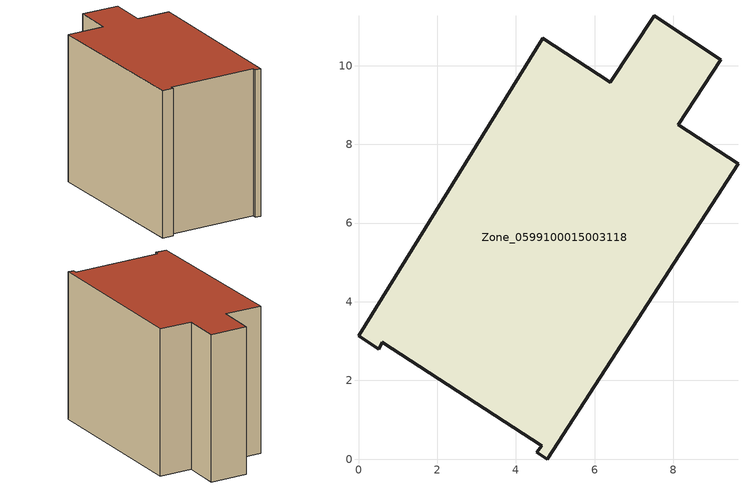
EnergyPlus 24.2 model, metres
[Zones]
Zone_0599100015003118
 floor ground (C_G): 4.53,0.17 4.65,0.34 0.61,2.97 0.52,2.8 0,3.13 4.68,10.7 6.4,9.58 7.51,11.27 9.21,10.15 8.13,8.49 9.65,7.5 4.79,0 z0.85
 wall outside (C_F): 8.13,8.49 9.21,10.15 7.51,11.27 6.4,9.58 4.68,10.7 0,3.13 0.52,2.8 0.61,2.97 4.65,0.34 4.53,0.17 4.79,0 9.65,7.5 8.13,8.49 z0.85:8.82
 roof outside (C_R): 4.65,0.34 4.53,0.17 4.79,0 9.65,7.5 8.13,8.49 9.21,10.15 7.51,11.27 6.4,9.58 4.68,10.7 0,3.13 0.52,2.8 0.61,2.97 z8.82
[BUILDING]
Pand.0599100015003118: North Axis=0; Terrain=City; Loads Convergence Tolerance Value=0.04; Temperature Convergence Tolerance Value=0.4; Solar Distribution=FullExterior; Maximum Number of Warmup Days=25; Minimum Number of Warmup Days=1
[Site:Location]
Rotterdam.The.Hague.AP_ZH_NLD Design_Conditions: Latitude=51.96; Longitude=4.45; Time Zone=1; Elevation=-4.5
[SITE:GROUNDTEMPERATURE:BUILDINGSURFACE]
18, 18, 18, 18, 18, 18, 18, 18, 18, 18, 18, 18
[MATERIAL] Thermal Absorptance=0.9; Solar Absorptance=0.7; Visible Absorptance=0.7
Name | Roughness | Thickness | Conductivity | Density | Specific Heat
G.TI.1965-1974 | MediumSmooth | 0.15 | 0.882353 | 540 | 1210
F.TI.1965-1974 | Rough | 0.3 | 0.697674 | 1920 | 840
R.TI.1965-1974 | MediumRough | 0.2 | 0.232558 | 1500 | 1000
[CONSTRUCTION]
C_G: G.TI.1965-1974
C_F: F.TI.1965-1974
C_R: R.TI.1965-1974
[ZONE]
Zone_0599100015003118: Type=1; Multiplier=1; Ceiling Height=Autocalculate; Volume=Autocalculate; Floor Area=autocalculate; Part of Total Floor Area=Yes
[ZONEINFILTRATION:DESIGNFLOWRATE]
Infil_Zone_0599100015003118: Zone or ZoneList or Space or SpaceList=Zone_0599100015003118; Schedule=AlwaysOn; Design Flow Rate Calculation Method=Flow/Area; Flow Rate per Floor Area=0.003; Constant Term Coefficient=1; Temperature Term Coefficient=0; Velocity Term Coefficient=0; Velocity Squared Term Coefficient=0
[HVACTEMPLATE:ZONE:IDEALLOADSAIRSYSTEM]
Zone_0599100015003118: Maximum Heating Supply Air Temperature=50; Minimum Cooling Supply Air Temperature=13; Maximum Heating Supply Air Humidity Ratio=0.0156; Minimum Cooling Supply Air Humidity Ratio=0.0077; Heating Limit=NoLimit; Cooling Limit=NoLimit; Dehumidification Control Type=ConstantSensibleHeatRatio; Cooling Sensible Heat Ratio=0.7; Dehumidification Setpoint=60; Humidification Control Type=None; Humidification Setpoint=30; Outdoor Air Method=None; Outdoor Air Flow Rate per Person=0.00944; Outdoor Air Flow Rate per Zone Floor Area=0; Outdoor Air Flow Rate per Zone=0; Demand Controlled Ventilation Type=None; Outdoor Air Economizer Type=NoEconomizer; Heat Recovery Type=None; Sensible Heat Recovery Effectiveness=0.7; Latent Heat Recovery Effectiveness=0.65
[ZONECONTROL:THERMOSTAT]
ThermostatControl_Zone_0599100015003118: Zone or ZoneList=Zone_0599100015003118; Control Type Schedule=DualSetpointControlType; Control 1=Thermostat_Zone_0599100015003118; Temperature Difference Between Cutout And Setpoint=0
[THERMOSTATSETPOINT:DUALSETPOINT]
Thermostat_Zone_0599100015003118: Heating Setpoint Temperature Schedule=HeatingSetpoint_Zone_0599100015003118; Cooling Setpoint Temperature Schedule=CoolingSetpoint_Zone_0599100015003118
[SCHEDULE:COMPACT]
HeatingSetpoint_Zone_0599100015003118: Through: 12/31, For: AllDays, Until: 24:00, 21
CoolingSetpoint_Zone_0599100015003118: Through: 12/31, For: AllDays, Until: 24:00, 24
DualSetpointControlType: Through: 12/31, For: AllDays, Until: 24:00, 4
AlwaysOn: Through: 12/31, For: AllDays, Until: 24:00, 1
